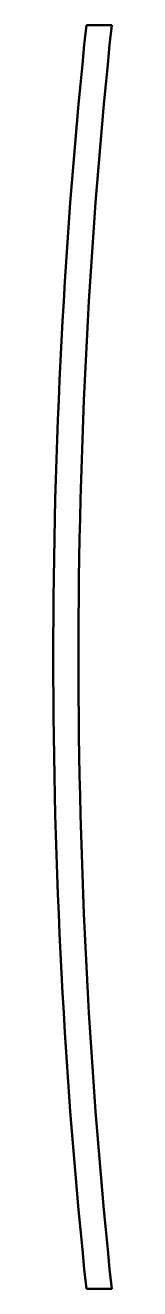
# Model space of a CAD drawing. Header units: millimetres. Extents: x -39 to 30, y 0 to 1500.
import ezdxf

# ---------------------------------------------------------------- set-up
doc = ezdxf.new("R2010")
doc.units = ezdxf.units.MM
doc.layers.add('IV_OUTER_PROFILE', color=7, linetype='Continuous', lineweight=50)

msp = doc.modelspace()

# ---------------------------------------------------------------- linework, layer by layer
at = {"layer": 'IV_OUTER_PROFILE'}
for p, q in [((0, 1500), (30, 1500)), ((30, 0), (0, 0))]:
    msp.add_line(p, q, dxfattribs=at)
for radius, start, end in [(7200, 174.02084, 185.97916), (7170.2, 173.99587, 186.00413)]:
    msp.add_arc((7160.8, 750), radius, start, end, dxfattribs=at)

doc.saveas('drawing.dxf')
